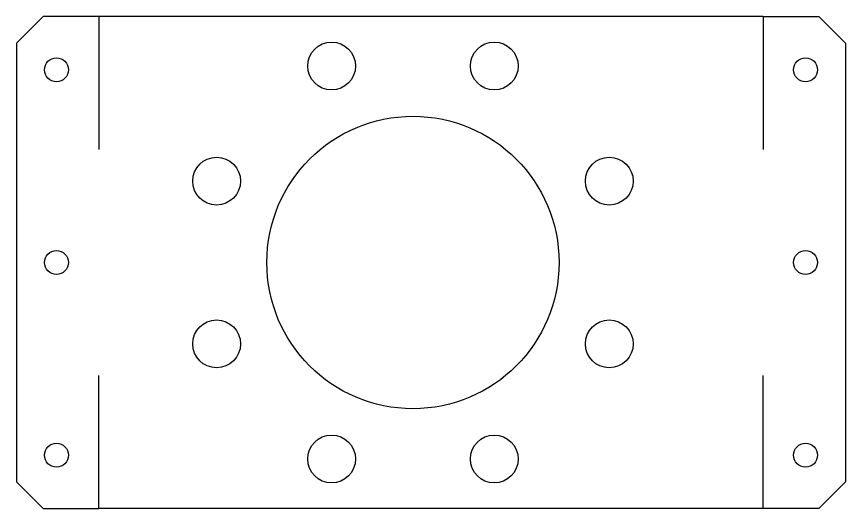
# Model space of a CAD drawing. Header units: millimetres. Extents: x 0 to 8478, y 0 to 2438.
# Drawn here: x 1590.5 to 1902.5, y 467 to 652 of the extents above; entities that cross this region are included whole.
import ezdxf

# ---------------------------------------------------------------- set-up
doc = ezdxf.new("R2010")
doc.units = ezdxf.units.MM
doc.header["$LTSCALE"] = 3
doc.layers.add('MARCADO', color=5, linetype='Continuous')

msp = doc.modelspace()

# ---------------------------------------------------------------- linework, layer by layer
at = {"color": 7, "linetype": 'Continuous', "lineweight": 25}
for p, q in [((1590.5052961, 642.0445144), (1600.5052958, 652.0445123)), ((1621.505296, 652.0445123), (1600.5052958, 652.0445123)), ((1871.505296, 652.0445123), (1621.505296, 652.0445123)), ((1871.505296, 652.0445123), (1892.5052962, 652.0445123)), ((1902.505296, 642.0445144), (1892.5052962, 652.0445123)), ((1590.5052961, 642.0445144), (1590.5052961, 477.0445079)), ((1902.505296, 642.0445144), (1902.505296, 477.0445079)), ((1600.5052958, 467.04451), (1590.5052961, 477.0445079)), ((1892.5052962, 467.04451), (1902.505296, 477.0445079)), ((1871.505296, 467.04451), (1621.505296, 467.04451))]:
    msp.add_line(p, q, dxfattribs=at)
for p, q in [((1600.5052958, 467.04451), (1621.505296, 467.04451)), ((1892.5052962, 467.04451), (1871.505296, 467.04451))]:
    msp.add_line(p, q)
for centre, radius in [((1709.0906214, 633.4548737), 9), ((1770.3199706, 633.4548737), 9), ((1605.5052962, 632.0445111), 4.5), ((1887.5052958, 632.0445111), 4.5), ((1739.705296, 559.5445111), 55), ((1665.7949334, 590.1591857), 9), ((1813.6156586, 590.1591857), 9), ((1605.5052962, 559.5445111), 4.5), ((1887.5052958, 559.5445111), 4.5), ((1665.7949334, 528.9298366), 9), ((1813.6156586, 528.9298366), 9), ((1709.0906214, 485.6341485), 9), ((1770.3199706, 485.6341485), 9), ((1605.5052962, 487.0445111), 4.5), ((1887.5052958, 487.0445111), 4.5)]:
    msp.add_circle(centre, radius, dxfattribs=at)
at = {"layer": 'MARCADO'}
for p, q in [((1621.505296, 652.0445123), (1621.505296, 602.0445123)), ((1871.505296, 652.0445123), (1871.505296, 602.0445123)), ((1621.505296, 467.04451), (1621.505296, 517.04451)), ((1871.505296, 467.04451), (1871.505296, 517.04451))]:
    msp.add_line(p, q, dxfattribs=at)

doc.saveas('drawing.dxf')
